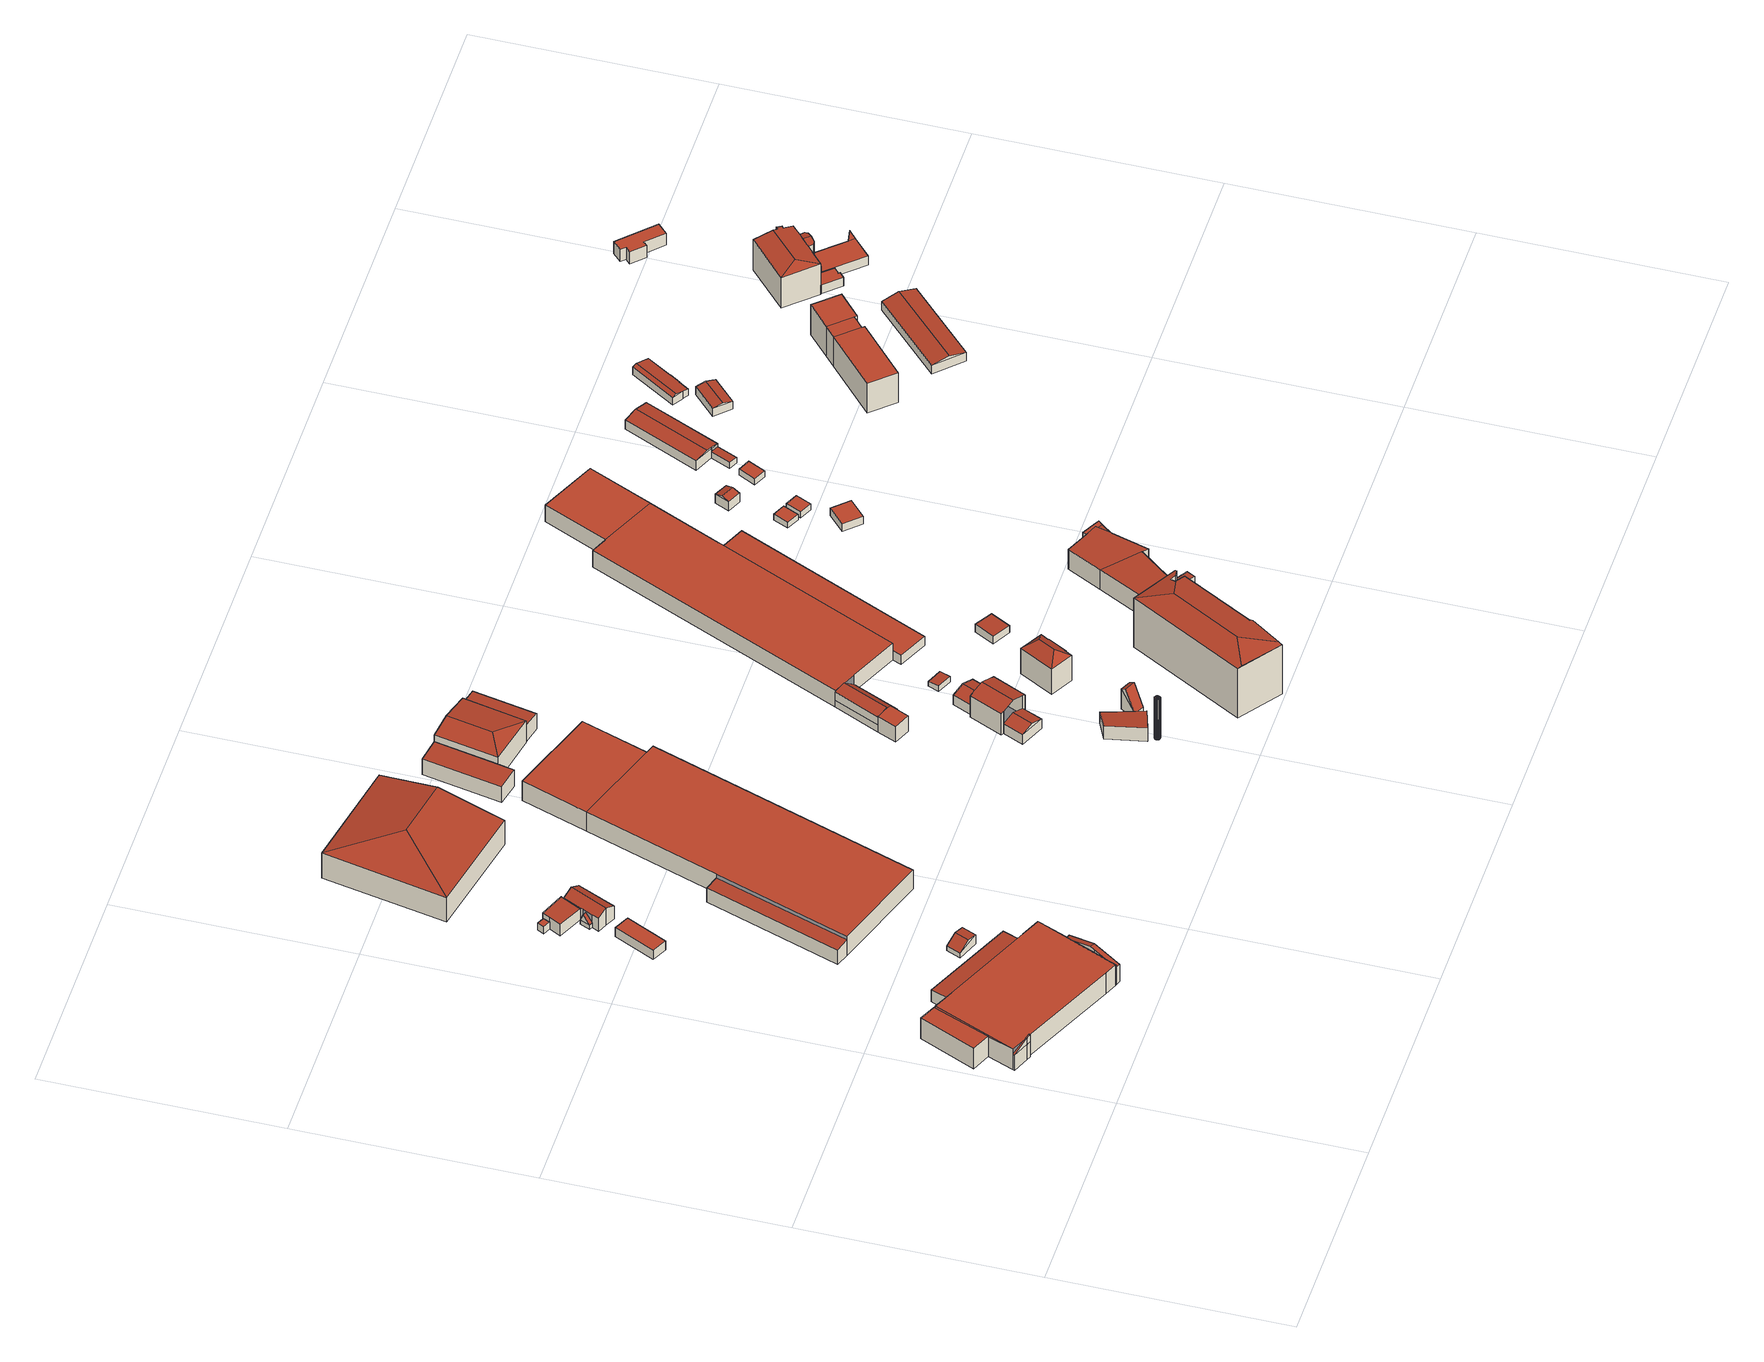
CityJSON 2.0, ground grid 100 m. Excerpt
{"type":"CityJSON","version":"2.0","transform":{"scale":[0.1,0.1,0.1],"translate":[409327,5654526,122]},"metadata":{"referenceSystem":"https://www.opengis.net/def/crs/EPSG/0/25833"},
"CityObjects":{
"building1":{"type":"Building","attributes":{"Gemeindeschluessel":14612000,"Geometrietyp2DReferenz":"3000","function":"31001_2000","roofType":"9999"},"children":["building1-1","building1-2","building1-3","building1-4","building1-5"]},
"building1-1":{"type":"BuildingPart","attributes":{"Dachtyp_tdc":"tdcCutGableRoof","Dachneigung":0.015,"QualitaetDacherkennung":12,"Geometrietyp2DReferenz":"3000","measuredHeight":10.8,"roofType":"9999"},"parents":["building1"],"geometry":[{"type":"MultiSurface","lod":"2","boundaries":[[[0,1,2,3,4]],[[1,5,6,2]],[[5,7,8,6]],[[7,9,10,11,8]],[[12,13,14,15,16]],[[13,17,18,14]],[[17,19,20,21,18]],[[22,23,24,25]],[[23,26,27,24]],[[28,29,30,31]],[[29,32,33,30]],[[32,34,33]],[[29,28,26,23,22]],[[13,12,35,36,37,9,7,5]],[[22,38,19,17,13,5,1,0,32,29]],[[3,2,6,8,11,39,15,14,18,21,24,27,31,30,33]]],"semantics":{"surfaces":[{"type":"WallSurface"},{"type":"RoofSurface"},{"type":"GroundSurface"}],"values":[0,0,0,0,0,0,0,0,0,0,0,0,1,1,1,2]}}]},
"building1-2":{"type":"BuildingPart","attributes":{"Dachtyp_tdc":"tdcPolyFlatRoof","Dachneigung":4.74,"QualitaetDacherkennung":77,"Geometrietyp2DReferenz":"3000","measuredHeight":7.02,"roofType":"2100"},"parents":["building1"],"geometry":[{"type":"MultiSurface","lod":"2","boundaries":[[[34,40,41,33]],[[40,42,43,41]],[[42,44,2,43]],[[44,4,3,2]],[[4,44,42,40,34]],[[33,41,43,2,3]]],"semantics":{"surfaces":[{"type":"WallSurface"},{"type":"RoofSurface"},{"type":"GroundSurface"}],"values":[0,0,0,0,1,2]}}]},
"building1-3":{"type":"BuildingPart","attributes":{"Dachtyp_tdc":"tdcGableRoof","Dachneigung":13.82,"QualitaetDacherkennung":74,"Geometrietyp2DReferenz":"3000","measuredHeight":12.27,"roofType":"3100"},"parents":["building1"],"geometry":[{"type":"MultiSurface","lod":"2","boundaries":[[[10,45,46,11]],[[45,47,48,46]],[[47,49,50,48]],[[49,16,15,50]],[[47,45,10,37,51]],[[51,35,16,49,47]],[[39,11,46,48,50,15]]],"semantics":{"surfaces":[{"type":"WallSurface"},{"type":"RoofSurface"},{"type":"GroundSurface"}],"values":[0,0,0,0,1,1,2]}}]},
"building1-4":{"type":"BuildingPart","attributes":{"Dachtyp_tdc":"tdcGableRoof","Dachneigung":22.9,"QualitaetDacherkennung":4,"Geometrietyp2DReferenz":"3000","measuredHeight":11.75,"roofType":"3100"},"parents":["building1"],"geometry":[{"type":"MultiSurface","lod":"2","boundaries":[[[20,52,53,21]],[[52,54,55,53]],[[54,56,57,55]],[[56,25,24,57]],[[56,58,59,60,38,25]],[[61,60,59,62]],[[52,62,59,58,54]],[[20,19,61,62,52]],[[54,58,56]],[[24,21,53,55,57]]],"semantics":{"surfaces":[{"type":"WallSurface"},{"type":"RoofSurface"},{"type":"GroundSurface"}],"values":[0,0,0,0,1,1,0,0,0,2]}}]},
"building1-5":{"type":"BuildingPart","attributes":{"Dachtyp_tdc":"tdcPolyFlatRoof","Dachneigung":0,"QualitaetDacherkennung":10,"Geometrietyp2DReferenz":"3000","measuredHeight":10.68,"roofType":"1000"},"parents":["building1"],"geometry":[{"type":"MultiSurface","lod":"2","boundaries":[[[63,64,65,66]],[[64,67,28,31,65]],[[68,63,66,27,26]],[[68,67,64,63]],[[66,65,31,27]]],"semantics":{"surfaces":[{"type":"WallSurface"},{"type":"RoofSurface"},{"type":"GroundSurface"}],"values":[0,0,0,1,2]}}]},
"building2":{"type":"Building","attributes":{"Dachtyp_tdc":"tdcGableRoof","Gemeindeschluessel":14612000,"Dachneigung":31.81,"QualitaetDacherkennung":34,"Geometrietyp2DReferenz":"3000","measuredHeight":5.72,"function":"31001_2000","roofType":"3100"},"geometry":[{"type":"Solid","lod":"2","boundaries":[[[[69,70,71,72]],[[70,73,74,71]],[[73,75,76,74]],[[75,69,72,76]],[[73,70,77]],[[69,75,78]],[[70,69,78,77]],[[75,73,77,78]],[[72,71,74,76]]]],"semantics":{"surfaces":[{"type":"WallSurface"},{"type":"RoofSurface"},{"type":"GroundSurface"}],"values":[[0,0,0,0,0,0,1,1,2]]}}]},
"building3":{"type":"Building","attributes":{"Dachtyp_tdc":"tdcPolyFlatRoof","Gemeindeschluessel":14612000,"Dachneigung":0,"QualitaetDacherkennung":80,"Geometrietyp2DReferenz":"3000","measuredHeight":4.66,"function":"31001_2000","roofType":"1000"},"geometry":[{"type":"Solid","lod":"2","boundaries":[[[[79,80,81,82]],[[80,83,84,81]],[[83,85,86,84]],[[85,79,82,86]],[[85,83,80,79]],[[82,81,84,86]]]],"semantics":{"surfaces":[{"type":"WallSurface"},{"type":"RoofSurface"},{"type":"GroundSurface"}],"values":[[0,0,0,0,1,2]]}}]},
"building4":{"type":"Building","attributes":{"Dachtyp_tdc":"tdcPolyFlatRoof","Gemeindeschluessel":14612000,"Dachneigung":0,"QualitaetDacherkennung":66,"Geometrietyp2DReferenz":"3000","measuredHeight":3.67,"function":"31001_2000","roofType":"1000"},"geometry":[{"type":"Solid","lod":"2","boundaries":[[[[87,88,89,90]],[[88,91,92,89]],[[91,93,94,92]],[[93,87,90,94]],[[93,91,88,87]],[[90,89,92,94]]]],"semantics":{"surfaces":[{"type":"WallSurface"},{"type":"RoofSurface"},{"type":"GroundSurface"}],"values":[[0,0,0,0,1,2]]}}]},
"building5":{"type":"Building","attributes":{"Dachtyp_tdc":"tdcPolyFlatRoof","Gemeindeschluessel":14612000,"Dachneigung":2.85,"QualitaetDacherkennung":78,"Geometrietyp2DReferenz":"3000","measuredHeight":6.38,"function":"31001_2000","roofType":"2100"},"geometry":[{"type":"Solid","lod":"2","boundaries":[[[[95,96,97,98]],[[96,99,90,97]],[[99,100,94,90]],[[100,101,102,94]],[[101,103,104,102]],[[103,105,106,104]],[[105,95,98,106]],[[105,103,101,100,99,96,95]],[[98,97,90,94,102,104,106]]]],"semantics":{"surfaces":[{"type":"WallSurface"},{"type":"RoofSurface"},{"type":"GroundSurface"}],"values":[[0,0,0,0,0,0,0,1,2]]}}]},
"building6":{"type":"Building","attributes":{"Gemeindeschluessel":14612000,"Geometrietyp2DReferenz":"3000","function":"31001_2000","roofType":"9999"},"children":["building6-1","building6-2"]},
"building6-1":{"type":"BuildingPart","attributes":{"Dachtyp_tdc":"tdcGableRoof","Dachneigung":49.76,"QualitaetDacherkennung":8,"Geometrietyp2DReferenz":"3000","measuredHeight":6.03,"roofType":"3100"},"parents":["building6"],"geometry":[{"type":"MultiSurface","lod":"2","boundaries":[[[107,108,109,110]],[[108,111,112,109]],[[111,113,114,112]],[[115,116,117,118]],[[119,111,118,117]],[[111,119,113]],[[107,116,115,108]],[[108,115,118,111]],[[110,109,112,114]]],"semantics":{"surfaces":[{"type":"WallSurface"},{"type":"RoofSurface"},{"type":"GroundSurface"}],"values":[0,0,0,1,1,0,0,0,2]}}]},
"building6-2":{"type":"BuildingPart","attributes":{"Dachtyp_tdc":"tdcGableRoof","Dachneigung":28.56,"QualitaetDacherkennung":50,"Geometrietyp2DReferenz":"3000","measuredHeight":9.08,"roofType":"3100"},"parents":["building6"],"geometry":[{"type":"MultiSurface","lod":"2","boundaries":[[[120,121,122,114,113,119]],[[121,123,124,122]],[[123,125,126,124]],[[125,127,128,126]],[[127,129,130,128]],[[129,131,132,130]],[[131,133,134,132]],[[133,135,136,134]],[[135,137,116,107,110,136]],[[131,129,127,125]],[[125,123,121,120,137,135,133,131]],[[110,114,122,124,126,128,130,132,134,136]]],"semantics":{"surfaces":[{"type":"WallSurface"},{"type":"RoofSurface"},{"type":"GroundSurface"}],"values":[0,0,0,0,0,0,0,0,0,1,1,2]}}]},
"building7":{"type":"Building","attributes":{"Dachtyp_tdc":"tdcHipAndGableRoof","Gemeindeschluessel":14612000,"Dachneigung":10.01,"QualitaetDacherkennung":7,"Geometrietyp2DReferenz":"3000","measuredHeight":17.78,"function":"31001_2000","roofType":"5000"},"geometry":[{"type":"Solid","lod":"2","boundaries":[[[[138,139,140,141]],[[139,142,143,140]],[[142,144,145,143]],[[144,138,141,145]],[[142,139,146]],[[138,144,147]],[[139,138,147,146]],[[144,142,146,147]],[[141,140,143,145]]]],"semantics":{"surfaces":[{"type":"WallSurface"},{"type":"RoofSurface"},{"type":"GroundSurface"}],"values":[[0,0,0,0,1,0,1,1,2]]}}]},
"building8":{"type":"Building","attributes":{"Gemeindeschluessel":14612000,"Geometrietyp2DReferenz":"3000","function":"31001_2000","roofType":"9999"},"children":["building8-1","building8-2","building8-3"]},
"building8-1":{"type":"BuildingPart","attributes":{"Dachtyp_tdc":"tdcPolyFlatRoof","Dachneigung":0,"QualitaetDacherkennung":35,"Geometrietyp2DReferenz":"3000","measuredHeight":10.21,"roofType":"1000"},"parents":["building8"],"geometry":[{"type":"MultiSurface","lod":"2","boundaries":[[[148,149,150,151,152]],[[149,153,154,150]],[[153,155,156,157,154]],[[155,153,149,148]],[[151,150,154,157]]],"semantics":{"surfaces":[{"type":"WallSurface"},{"type":"RoofSurface"},{"type":"GroundSurface"}],"values":[0,0,0,1,2]}}]},
"building8-2":{"type":"BuildingPart","attributes":{"Dachtyp_tdc":"tdcPolyFlatRoof","Dachneigung":0,"QualitaetDacherkennung":33,"Geometrietyp2DReferenz":"3000","measuredHeight":10.05,"roofType":"1000"},"parents":["building8"],"geometry":[{"type":"MultiSurface","lod":"2","boundaries":[[[158,159,160,161]],[[159,162,163,164,160]],[[165,152,151,166,167]],[[165,162,159,158,156,152]],[[151,157,161,160,164,166]],[[156,158,161,157]]],"semantics":{"surfaces":[{"type":"WallSurface"},{"type":"RoofSurface"},{"type":"GroundSurface"}],"values":[0,0,0,1,2,0]}}]},
"building8-3":{"type":"BuildingPart","attributes":{"Dachtyp_tdc":"tdcPolyFlatRoof","Dachneigung":5.62,"QualitaetDacherkennung":86,"Geometrietyp2DReferenz":"3000","measuredHeight":8.07,"roofType":"2100"},"parents":["building8"],"geometry":[{"type":"MultiSurface","lod":"2","boundaries":[[[163,168,169,164]],[[168,170,171,169]],[[170,167,166,171]],[[167,170,168,163]],[[164,169,171,166]]],"semantics":{"surfaces":[{"type":"WallSurface"},{"type":"RoofSurface"},{"type":"GroundSurface"}],"values":[0,0,0,1,2]}}]},
"building9":{"type":"Building","attributes":{"Dachtyp_tdc":"tdcPolyFlatRoof","Gemeindeschluessel":14612000,"Dachneigung":3.06,"QualitaetDacherkennung":91,"Geometrietyp2DReferenz":"3000","measuredHeight":8.74,"function":"31001_2000","roofType":"2100"},"geometry":[{"type":"Solid","lod":"2","boundaries":[[[[172,173,174,175]],[[173,176,177,174]],[[176,178,179,177]],[[178,180,181,179]],[[180,172,175,181]],[[180,178,176,173,172]],[[175,174,177,179,181]]]],"semantics":{"surfaces":[{"type":"WallSurface"},{"type":"RoofSurface"},{"type":"GroundSurface"}],"values":[[0,0,0,0,0,1,2]]}}]},
"building10":{"type":"Building","attributes":{"Dachtyp_tdc":"tdcHipAndGableRoof","Gemeindeschluessel":14612000,"Dachneigung":10.21,"QualitaetDacherkennung":9,"Geometrietyp2DReferenz":"3000","measuredHeight":13.95,"function":"31001_2000","roofType":"5000"},"geometry":[{"type":"Solid","lod":"2","boundaries":[[[[182,183,184,185]],[[183,186,187,184]],[[186,188,189,187]],[[188,182,185,189]],[[186,183,190]],[[182,188,191]],[[183,182,191,190]],[[188,186,190,191]],[[185,184,187,189]]]],"semantics":{"surfaces":[{"type":"WallSurface"},{"type":"RoofSurface"},{"type":"GroundSurface"}],"values":[[0,0,0,0,1,0,1,1,2]]}}]},
"building11":{"type":"Building","attributes":{"Stand_DGM":"2016","Stand_Basis-DLM":"2021","Gemeindeschluessel":"14612000","ObjektHoehe":21,"Stand_Laserscan":"2016","BodenHoehe":124.99,"Stand_3D-Stadtmodell":"2023","Geometrietyp2DReferenz":1000,"AbsoluteHoehe":145.99,"measuredHeight":21,"function":"51002_1290","roofType":"9999"},"geometry":[{"type":"MultiSurface","lod":"2","boundaries":[[[192,193,194]],[[192,194,195]],[[192,195,196]],[[192,196,197]],[[192,197,198]],[[192,198,199]],[[192,199,200]],[[192,200,201]],[[192,201,202]],[[192,202,203]],[[192,203,204]],[[192,204,205]],[[192,205,206]],[[192,206,207]],[[192,207,208]],[[192,208,209]],[[192,209,210]],[[192,210,211]],[[194,193,212]],[[194,212,213]],[[193,192,214]],[[193,214,212]],[[192,211,215]],[[192,215,214]],[[211,210,216]],[[211,216,215]],[[210,209,217]],[[210,217,216]],[[209,208,218]],[[209,218,217]],[[208,207,219]],[[208,219,218]],[[207,206,220]],[[207,220,219]],[[206,205,221]],[[206,221,220]],[[205,204,222]],[[205,222,221]],[[204,203,223]],[[204,223,222]],[[203,202,224]],[[203,224,223]],[[202,201,225]],[[202,225,224]],[[201,200,226]],[[201,226,225]],[[200,199,227]],[[200,227,226]],[[199,198,228]],[[199,228,227]],[[198,197,229]],[[198,229,228]],[[197,196,230]],[[197,230,229]],[[196,195,231]],[[196,231,230]],[[195,194,213]],[[195,213,231]],[[231,213,212]],[[231,212,214]],[[231,214,215]],[[231,215,216]],[[231,216,217]],[[231,217,218]],[[231,221,222]],[[231,219,220]],[[231,220,221]],[[231,222,223]],[[231,223,224]],[[231,224,225]],[[231,225,226]],[[231,226,227]],[[231,227,228]],[[231,228,229]],[[231,229,230]],[[231,218,219]]],"semantics":{"surfaces":[{"type":"RoofSurface"},{"type":"WallSurface"},{"type":"GroundSurface"}],"values":[0,0,0,0,0,0,0,0,0,0,0,0,0,0,0,0,0,0,1,1,1,1,1,1,1,1,1,1,1,1,1,1,1,1,1,1,1,1,1,1,1,1,1,1,1,1,1,1,1,1,1,1,1,1,1,1,1,1,2,2,2,2,2,2,2,2,2,2,2,2,2,2,2,2,2,2]}}]},
"building12":{"type":"Building","attributes":{"Dachtyp_tdc":"tdcPolyFlatRoof","Gemeindeschluessel":14612000,"Dachneigung":8.57,"QualitaetDacherkennung":100,"Geometrietyp2DReferenz":"3000","measuredHeight":7.22,"function":"31001_9998","roofType":"2100"},"geometry":[{"type":"Solid","lod":"2","boundaries":[[[[232,233,234,235]],[[233,236,237,234]],[[236,238,239,237]],[[238,232,235,239]],[[238,236,233,232]],[[235,234,237,239]]]],"semantics":{"surfaces":[{"type":"WallSurface"},{"type":"RoofSurface"},{"type":"GroundSurface"}],"values":[[0,0,0,0,1,2]]}}]},
"building13":{"type":"Building","attributes":{"Dachtyp_tdc":"tdcPolyFlatRoof","Gemeindeschluessel":14612000,"Dachneigung":4.55,"QualitaetDacherkennung":67,"Geometrietyp2DReferenz":"3000","measuredHeight":8.64,"function":"31001_2000","roofType":"2100"},"geometry":[{"type":"Solid","lod":"2","boundaries":[[[[240,241,242,243]],[[241,244,245,242]],[[244,246,247,245]],[[246,240,243,247]],[[246,244,241,240]],[[243,242,245,247]]]],"semantics":{"surfaces":[{"type":"WallSurface"},{"type":"RoofSurface"},{"type":"GroundSurface"}],"values":[[0,0,0,0,1,2]]}}]},
"building14":{"type":"Building","attributes":{"Gemeindeschluessel":14612000,"Geometrietyp2DReferenz":"3000","function":"31001_9998","roofType":"9999"},"children":["building14-1","building14-2","building14-3"]},
"building14-1":{"type":"BuildingPart","attributes":{"Dachtyp_tdc":"tdcGableRoof","Dachneigung":19.02,"QualitaetDacherkennung":82,"Geometrietyp2DReferenz":"3000","measuredHeight":13.56,"roofType":"3100"},"parents":["building14"],"geometry":[{"type":"MultiSurface","lod":"2","boundaries":[[[248,249,250,251]],[[249,252,253,250]],[[252,254,253]],[[255,256,257,258,259]],[[256,260,261,257]],[[260,262,263,264,261]],[[265,266,267,268,269]],[[266,248,251,267]],[[270,262,260,256,255,271]],[[271,252,249,248,266,265,270]],[[251,250,253,272,258,257,261,264,273,268,267]]],"semantics":{"surfaces":[{"type":"WallSurface"},{"type":"RoofSurface"},{"type":"GroundSurface"}],"values":[0,0,0,0,0,0,0,0,1,1,2]}}]},
"building14-2":{"type":"BuildingPart","attributes":{"Dachtyp_tdc":"tdcGableRoof","Dachneigung":19.14,"QualitaetDacherkennung":77,"Geometrietyp2DReferenz":"3000","measuredHeight":6.94,"roofType":"3100"},"parents":["building14"],"geometry":[{"type":"MultiSurface","lod":"2","boundaries":[[[263,274,275,264]],[[274,276,277,275]],[[276,269,268,277]],[[276,274,278]],[[274,263,279,278]],[[269,276,278,279]],[[264,275,277,268,273]]],"semantics":{"surfaces":[{"type":"WallSurface"},{"type":"RoofSurface"},{"type":"GroundSurface"}],"values":[0,0,0,0,1,1,2]}}]},
"building14-3":{"type":"BuildingPart","attributes":{"Dachtyp_tdc":"tdcGableRoof","Dachneigung":18.26,"QualitaetDacherkennung":76,"Geometrietyp2DReferenz":"3000","measuredHeight":6.82,"roofType":"3100"},"parents":["building14"],"geometry":[{"type":"MultiSurface","lod":"2","boundaries":[[[280,259,258,281]],[[254,282,283,253]],[[282,280,281,283]],[[280,282,284]],[[259,280,284,285,286]],[[282,254,285,284]],[[281,258,272,253,283]]],"semantics":{"surfaces":[{"type":"WallSurface"},{"type":"RoofSurface"},{"type":"GroundSurface"}],"values":[0,0,0,0,1,1,2]}}]},
"building15":{"type":"Building","attributes":{"Dachtyp_tdc":"tdcGableRoof","Gemeindeschluessel":14612000,"Dachneigung":65.79,"QualitaetDacherkennung":8,"Geometrietyp2DReferenz":"3000","measuredHeight":11.93,"function":"31001_9998","roofType":"3100"},"geometry":[{"type":"Solid","lod":"2","boundaries":[[[[287,288,289,290]],[[288,291,292,289]],[[291,293,294,292]],[[293,287,290,294]],[[291,288,295]],[[287,293,296]],[[288,287,296,295]],[[293,291,295,296]],[[290,289,292,294]]]],"semantics":{"surfaces":[{"type":"WallSurface"},{"type":"RoofSurface"},{"type":"GroundSurface"}],"values":[[0,0,0,0,0,0,1,1,2]]}}]},
"building16":{"type":"Building","attributes":{"Dachtyp_tdc":"tdcPolyFlatRoof","Gemeindeschluessel":14612000,"Dachneigung":5.23,"QualitaetDacherkennung":78,"Geometrietyp2DReferenz":"3000","measuredHeight":2.86,"function":"31001_9998","roofType":"2100"},"geometry":[{"type":"Solid","lod":"2","boundaries":[[[[297,298,299,300]],[[298,301,302,299]],[[301,303,304,302]],[[303,297,300,304]],[[303,301,298,297]],[[300,299,302,304]]]],"semantics":{"surfaces":[{"type":"WallSurface"},{"type":"RoofSurface"},{"type":"GroundSurface"}],"values":[[0,0,0,0,1,2]]}}]},
"building17":{"type":"Building","attributes":{"Dachtyp_tdc":"tdcHipRoof","Gemeindeschluessel":14612000,"Dachneigung":36.58,"QualitaetDacherkennung":73,"Geometrietyp2DReferenz":"3000","measuredHeight":17.26,"function":"31001_9998","roofType":"3200"},"geometry":[{"type":"Solid","lod":"2","boundaries":[[[[305,306,307,308]],[[306,309,310,307]],[[309,311,312,310]],[[311,313,314,312]],[[313,315,316,314]],[[315,317,318,316]],[[317,319,320,318]],[[319,305,308,320]],[[315,313,321]],[[311,309,322]],[[313,311,322,321]],[[309,306,305,319,317,315,321,322]],[[308,307,310,312,314,316,318,320]]]],"semantics":{"surfaces":[{"type":"WallSurface"},{"type":"RoofSurface"},{"type":"GroundSurface"}],"values":[[0,0,0,0,0,0,0,0,1,1,1,1,2]]}}]},
"building18":{"type":"Building","attributes":{"Dachtyp_tdc":"tdcFreeFormRoof","Gemeindeschluessel":14612000,"Dachneigung":10.8,"QualitaetDacherkennung":55,"Geometrietyp2DReferenz":"3000","measuredHeight":28.27,"function":"31001_2000","roofType":"5000"},"geometry":[{"type":"Solid","lod":"2","boundaries":[[[[323,324,325,326]],[[324,327,328,325]],[[327,329,330,328]],[[329,331,332,330]],[[331,333,334,332]],[[333,335,336,334]],[[335,337,338,336]],[[337,339,340,338]],[[339,341,342,340]],[[341,343,344,342]],[[343,345,346,344]],[[345,323,326,346]],[[347,348,337,335,349,350,345,343,341]],[[331,351,352,353]],[[352,349,335,333,353]],[[348,347,339]],[[329,327,324,323,350,349,352,351]],[[341,339,347]],[[323,345,350]],[[331,329,351]],[[333,331,353]],[[339,337,348]],[[326,325,328,330,332,334,336,338,340,342,344,346]]]],"semantics":{"surfaces":[{"type":"WallSurface"},{"type":"RoofSurface"},{"type":"GroundSurface"}],"values":[[0,0,0,0,0,0,0,0,0,0,0,0,1,1,1,1,1,0,0,0,0,0,2]]}}]},
"building19":{"type":"Building","attributes":{"Dachtyp_tdc":"tdcPolyFlatRoof","Gemeindeschluessel":14612000,"Dachneigung":3.2,"QualitaetDacherkennung":73,"Geometrietyp2DReferenz":"3000","measuredHeight":3.97,"function":"31001_9998","roofType":"2100"},"geometry":[{"type":"Solid","lod":"2","boundaries":[[[[354,355,356,357]],[[355,358,359,356]],[[358,360,361,359]],[[360,354,357,361]],[[360,358,355,354]],[[357,356,359,361]]]],"semantics":{"surfaces":[{"type":"WallSurface"},{"type":"RoofSurface"},{"type":"GroundSurface"}],"values":[[0,0,0,0,1,2]]}}]},
"building20":{"type":"Building","attributes":{"Dachtyp_tdc":"tdcPolyFlatRoof","Gemeindeschluessel":14612000,"Dachneigung":4.3,"QualitaetDacherkennung":37,"Geometrietyp2DReferenz":"3000","measuredHeight":22.68,"function":"31001_2000","roofType":"2100"},"geometry":[{"type":"Solid","lod":"2","boundaries":[[[[362,363,364,365]],[[363,366,367,364]],[[366,368,369,367]],[[368,370,371,369]],[[370,372,373,371]],[[372,374,375,373]],[[374,362,365,375]],[[374,372,370,368,366,363,362]],[[365,364,367,369,371,373,375]]]],"semantics":{"surfaces":[{"type":"WallSurface"},{"type":"RoofSurface"},{"type":"GroundSurface"}],"values":[[0,0,0,0,0,0,0,1,2]]}}]},
"building21":{"type":"Building","attributes":{"Gemeindeschluessel":14612000,"Geometrietyp2DReferenz":"3000","function":"31001_9998","roofType":"9999"},"children":["building21-1","building21-2","building21-3","building21-4","building21-5"]},
"building21-1":{"type":"BuildingPart","attributes":{"Dachtyp_tdc":"tdcGableRoof","Dachneigung":41.4,"QualitaetDacherkennung":37,"Geometrietyp2DReferenz":"3000","measuredHeight":8.94,"roofType":"3100"},"parents":["building21"],"geometry":[{"type":"MultiSurface","lod":"2","boundaries":[[[376,377,378,379]],[[377,380,381,378]],[[382,383,384,385]],[[386,387,388,389,390,391]],[[376,392,389,388,393,394,377]],[[377,394,380]],[[382,386,391,383]],[[384,379,378,381,385]]],"semantics":{"surfaces":[{"type":"WallSurface"},{"type":"RoofSurface"},{"type":"GroundSurface"}],"values":[0,0,0,1,1,0,0,2]}}]},
"building21-2":{"type":"BuildingPart","attributes":{"Dachtyp_tdc":"tdcPolyFlatRoof","Dachneigung":0,"QualitaetDacherkennung":63,"Geometrietyp2DReferenz":"3000","measuredHeight":8.14,"roofType":"1000"},"parents":["building21"],"geometry":[{"type":"MultiSurface","lod":"2","boundaries":[[[395,396,397,398]],[[396,399,386,382,385,397]],[[399,396,395,400,393,387]],[[381,398,397,385]],[[400,395,398,381,380,394]]],"semantics":{"surfaces":[{"type":"WallSurface"},{"type":"RoofSurface"},{"type":"GroundSurface"}],"values":[0,0,1,2,0]}}]},
"building21-3":{"type":"BuildingPart","attributes":{"Dachtyp_tdc":"tdcPolyFlatRoof","Dachneigung":0,"QualitaetDacherkennung":88,"Geometrietyp2DReferenz":"3000","measuredHeight":4.81,"roofType":"1000"},"parents":["building21"],"geometry":[{"type":"MultiSurface","lod":"2","boundaries":[[[401,402,403,404]],[[402,405,406,403]],[[407,408,409,410]],[[408,401,404,409]],[[408,407,405,402,401]],[[404,403,406,410,409]]],"semantics":{"surfaces":[{"type":"WallSurface"},{"type":"RoofSurface"},{"type":"GroundSurface"}],"values":[0,0,0,0,1,2]}}]},
"building21-4":{"type":"BuildingPart","attributes":{"Dachtyp_tdc":"tdcPolyFlatRoof","Dachneigung":0,"QualitaetDacherkennung":62,"Geometrietyp2DReferenz":"3000","measuredHeight":8.72,"roofType":"1000"},"parents":["building21"],"geometry":[{"type":"MultiSurface","lod":"2","boundaries":[[[411,412,413,414]],[[415,416,417,418]],[[416,419,407,410,417]],[[420,406,405]],[[420,421,376,379,406]],[[422,411,414,384,383,391]],[[422,390,392,421,420,419,416,415,412,411]],[[414,413,418,417,410,406,379,384]]],"semantics":{"surfaces":[{"type":"WallSurface"},{"type":"RoofSurface"},{"type":"GroundSurface"}],"values":[0,0,0,0,0,0,1,2]}}]},
"building21-5":{"type":"BuildingPart","attributes":{"Dachtyp_tdc":"tdcPolyFlatRoof","Dachneigung":0,"QualitaetDacherkennung":72,"Geometrietyp2DReferenz":"3000","measuredHeight":8.84,"roofType":"1000"},"parents":["building21"],"geometry":[{"type":"MultiSurface","lod":"2","boundaries":[[[423,424,425,426]],[[424,427,415,418,425]],[[428,423,426,413,412]],[[428,427,424,423]],[[426,425,418,413]]],"semantics":{"surfaces":[{"type":"WallSurface"},{"type":"RoofSurface"},{"type":"GroundSurface"}],"values":[0,0,0,1,2]}}]},
"building22":{"type":"Building","attributes":{"Gemeindeschluessel":14612000,"Geometrietyp2DReferenz":"3000","function":"31001_2000","roofType":"9999"},"children":["building22-1","building22-2","building22-3","building22-4","building22-5"]},
"building22-1":{"type":"BuildingPart","attributes":{"Dachtyp_tdc":"tdcPolyFlatRoof","Dachneigung":5.57,"QualitaetDacherkennung":60,"Geometrietyp2DReferenz":"3000","measuredHeight":11.87,"roofType":"2100"},"parents":["building22"],"geometry":[{"type":"MultiSurface","lod":"2","boundaries":[[[429,430,431,432,433]],[[430,434,435,431]],[[436,437,438,439]],[[437,440,441,438]],[[440,437,436,434,430,429,442]],[[432,431,435,439,438,441]]],"semantics":{"surfaces":[{"type":"WallSurface"},{"type":"RoofSurface"},{"type":"GroundSurface"}],"values":[0,0,0,0,1,2]}}]},
"building22-2":{"type":"BuildingPart","attributes":{"Dachtyp_tdc":"tdcPolyFlatRoof","Dachneigung":5.17,"QualitaetDacherkennung":72,"Geometrietyp2DReferenz":"3000","measuredHeight":12.04,"roofType":"2100"},"parents":["building22"],"geometry":[{"type":"MultiSurface","lod":"2","boundaries":[[[443,444,445,446,447]],[[448,449,450,451,452]],[[449,433,432,450]],[[443,447,441,440]],[[440,442,433,449,448,453,444,443]],[[447,446,454,451,450,432,441]]],"semantics":{"surfaces":[{"type":"WallSurface"},{"type":"RoofSurface"},{"type":"GroundSurface"}],"values":[0,0,0,0,1,2]}}]},
"building22-3":{"type":"BuildingPart","attributes":{"Dachtyp_tdc":"tdcPolyFlatRoof","Dachneigung":10.88,"QualitaetDacherkennung":56,"Geometrietyp2DReferenz":"3000","measuredHeight":11.46,"roofType":"2100"},"parents":["building22"],"geometry":[{"type":"MultiSurface","lod":"2","boundaries":[[[455,452,451,456]],[[455,457,452]],[[451,454,456]]],"semantics":{"surfaces":[{"type":"WallSurface"},{"type":"RoofSurface"},{"type":"GroundSurface"}],"values":[0,1,2]}}]},
"building22-4":{"type":"BuildingPart","attributes":{"Dachtyp_tdc":"tdcGableRoof","Dachneigung":56.74,"QualitaetDacherkennung":3,"Geometrietyp2DReferenz":"3000","measuredHeight":21.7,"roofType":"3100"},"parents":["building22"],"geometry":[{"type":"MultiSurface","lod":"2","boundaries":[[[458,459,460,435,434]],[[459,461,462,460]],[[461,463,436,439,462]],[[461,459,464]],[[458,463,465]],[[459,458,465,464]],[[463,461,464,465]],[[435,460,462,439]]],"semantics":{"surfaces":[{"type":"WallSurface"},{"type":"RoofSurface"},{"type":"GroundSurface"}],"values":[0,0,0,0,0,1,1,2]}}]},
"building22-5":{"type":"BuildingPart","attributes":{"Dachtyp_tdc":"tdcPolyFlatRoof","Dachneigung":2.8,"QualitaetDacherkennung":47,"Geometrietyp2DReferenz":"3000","measuredHeight":10.25,"roofType":"2100"},"parents":["building22"],"geometry":[{"type":"MultiSurface","lod":"2","boundaries":[[[445,466,467,446]],[[466,468,469,467]],[[468,470,471,469]],[[470,472,455,456,471]],[[470,468,466,445,473,472]],[[456,454,446,467,469,471]]],"semantics":{"surfaces":[{"type":"WallSurface"},{"type":"RoofSurface"},{"type":"GroundSurface"}],"values":[0,0,0,0,1,2]}}]},
"building23":{"type":"Building","attributes":{"Dachtyp_tdc":"tdcPolyFlatRoof","Gemeindeschluessel":14612000,"Dachneigung":0,"QualitaetDacherkennung":83,"Geometrietyp2DReferenz":"3000","measuredHeight":2.96,"function":"31001_9998","roofType":"1000"},"geometry":[{"type":"Solid","lod":"2","boundaries":[[[[474,475,476,477]],[[475,478,479,476]],[[478,480,481,479]],[[480,474,477,481]],[[480,478,475,474]],[[477,476,479,481]]]],"semantics":{"surfaces":[{"type":"WallSurface"},{"type":"RoofSurface"},{"type":"GroundSurface"}],"values":[[0,0,0,0,1,2]]}}]},
"building24":{"type":"Building","attributes":{"Dachtyp_tdc":"tdcPolyFlatRoof","Gemeindeschluessel":14612000,"Dachneigung":0,"QualitaetDacherkennung":83,"Geometrietyp2DReferenz":"3000","measuredHeight":3.91,"function":"31001_9998","roofType":"1000"},"geometry":[{"type":"Solid","lod":"2","boundaries":[[[[482,483,484,485]],[[483,486,487,484]],[[486,488,489,487]],[[488,482,485,489]],[[488,486,483,482]],[[485,484,487,489]]]],"semantics":{"surfaces":[{"type":"WallSurface"},{"type":"RoofSurface"},{"type":"GroundSurface"}],"values":[[0,0,0,0,1,2]]}}]},
"building25":{"type":"Building","attributes":{"Dachtyp_tdc":"tdcPolyFlatRoof","Gemeindeschluessel":14612000,"Dachneigung":0,"QualitaetDacherkennung":83,"Geometrietyp2DReferenz":"3000","measuredHeight":3.08,"function":"31001_9998","roofType":"1000"},"geometry":[{"type":"Solid","lod":"2","boundaries":[[[[490,491,492,493]],[[491,494,495,492]],[[494,496,497,495]],[[496,490,493,497]],[[496,494,491,490]],[[493,492,495,497]]]],"semantics":{"surfaces":[{"type":"WallSurface"},{"type":"RoofSurface"},{"type":"GroundSurface"}],"values":[[0,0,0,0,1,2]]}}]},
"building26":{"type":"Building","attributes":{"Dachtyp_tdc":"tdcGableRoof","Gemeindeschluessel":14612000,"Dachneigung":15.82,"QualitaetDacherkennung":75,"Geometrietyp2DReferenz":"3000","measuredHeight":5.54,"function":"31001_9998","roofType":"3100"},"geometry":[{"type":"Solid","lod":"2","boundaries":[[[[498,499,500,501]],[[499,502,503,500]],[[502,504,505,503]],[[504,498,501,505]],[[502,499,506]],[[498,504,507]],[[499,498,507,506]],[[504,502,506,507]],[[501,500,503,505]]]],"semantics":{"surfaces":[{"type":"WallSurface"},{"type":"RoofSurface"},{"type":"GroundSurface"}],"values":[[0,0,0,0,0,0,1,1,2]]}}]},
"building27":{"type":"Building","attributes":{"Dachtyp_tdc":"tdcPolyFlatRoof","Gemeindeschluessel":14612000,"Dachneigung":0,"QualitaetDacherkennung":75,"Geometrietyp2DReferenz":"3000","measuredHeight":3.01,"function":"31001_9998","roofType":"1000"},"geometry":[{"type":"Solid","lod":"2","boundaries":[[[[508,509,510,511]],[[509,512,513,510]],[[512,514,515,513]],[[514,508,511,515]],[[514,512,509,508]],[[511,510,513,515]]]],"semantics":{"surfaces":[{"type":"WallSurface"},{"type":"RoofSurface"},{"type":"GroundSurface"}],"values":[[0,0,0,0,1,2]]}}]},
"building28":{"type":"Building","attributes":{"Gemeindeschluessel":14612000,"Geometrietyp2DReferenz":"3000","function":"31001_9998","roofType":"9999"},"children":["building28-1","building28-2"]},
"building28-1":{"type":"BuildingPart","attributes":{"Dachtyp_tdc":"tdcPolyFlatRoof","Dachneigung":3.89,"QualitaetDacherkennung":79,"Geometrietyp2DReferenz":"3000","measuredHeight":3.26,"roofType":"2100"},"parents":["building28"],"geometry":[{"type":"MultiSurface","lod":"2","boundaries":[[[516,517,518,519]],[[517,520,521,518]],[[522,523,524,525]],[[523,516,519,524]],[[523,522,520,517,516]],[[519,518,521,525,524]]],"semantics":{"surfaces":[{"type":"WallSurface"},{"type":"RoofSurface"},{"type":"GroundSurface"}],"values":[0,0,0,0,1,2]}}]},
"building28-2":{"type":"BuildingPart","attributes":{"Dachtyp_tdc":"tdcGableRoof","Dachneigung":9.99,"QualitaetDacherkennung":91,"Geometrietyp2DReferenz":"3000","measuredHeight":5.86,"roofType":"3100"},"parents":["building28"],"geometry":[{"type":"MultiSurface","lod":"2","boundaries":[[[526,527,528,529]],[[527,530,522,525,528]],[[531,532,533,521,520]],[[532,526,529,533]],[[526,532,534,535]],[[526,535,527]],[[530,527,535,534,536]],[[531,536,534,532]],[[530,536,531]],[[529,528,525,521,533]]],"semantics":{"surfaces":[{"type":"WallSurface"},{"type":"RoofSurface"},{"type":"GroundSurface"}],"values":[0,0,0,0,1,0,1,0,0,2]}}]},
"building29":{"type":"Building","attributes":{"Dachtyp_tdc":"tdcGableRoof","Gemeindeschluessel":14612000,"Dachneigung":14.02,"QualitaetDacherkennung":80,"Geometrietyp2DReferenz":"3000","measuredHeight":5.05,"function":"31001_2000","roofType":"3100"},"geometry":[{"type":"Solid","lod":"2","boundaries":[[[[537,538,539,540]],[[538,541,542,539]],[[541,543,544,542]],[[543,537,540,544]],[[541,538,545]],[[537,543,546]],[[538,537,546,545]],[[543,541,545,546]],[[540,539,542,544]]]],"semantics":{"surfaces":[{"type":"WallSurface"},{"type":"RoofSurface"},{"type":"GroundSurface"}],"values":[[0,0,0,0,0,0,1,1,2]]}}]},
"building30":{"type":"Building","attributes":{"Dachtyp_tdc":"tdcFreeFormRoof","Gemeindeschluessel":14612000,"Dachneigung":11.23,"QualitaetDacherkennung":60,"Geometrietyp2DReferenz":"3000","measuredHeight":4.45,"function":"31001_2000","roofType":"5000"},"geometry":[{"type":"Solid","lod":"2","boundaries":[[[[547,548,549,550]],[[548,551,552,549]],[[551,553,554,552]],[[553,555,556,554]],[[555,557,558,556]],[[557,559,560,558]],[[559,561,562,560]],[[561,563,564,562]],[[563,565,566,564]],[[565,547,550,566]],[[567,568,561,559]],[[565,563,568,567,557,555,553,551,548,547]],[[559,557,567]],[[563,561,568]],[[550,549,552,554,556,558,560,562,564,566]]]],"semantics":{"surfaces":[{"type":"WallSurface"},{"type":"RoofSurface"},{"type":"GroundSurface"}],"values":[[0,0,0,0,0,0,0,0,0,0,1,1,0,0,2]]}}]},
"building31":{"type":"Building","attributes":{"Gemeindeschluessel":14612000,"Geometrietyp2DReferenz":"3000","function":"31001_2000","roofType":"9999"},"children":["building31-1","building31-2","building31-3"]},
"building31-1":{"type":"BuildingPart","attributes":{"Dachtyp_tdc":"tdcPolyFlatRoof","Dachneigung":0,"QualitaetDacherkennung":66,"Geometrietyp2DReferenz":"3000","measuredHeight":15.74,"roofType":"1000"},"parents":["building31"],"geometry":[{"type":"MultiSurface","lod":"2","boundaries":[[[569,570,571,572]],[[570,573,574,571]],[[573,575,576,574]],[[569,572,577,578]],[[578,575,573,570,569]],[[572,571,574,576,577]]],"semantics":{"surfaces":[{"type":"WallSurface"},{"type":"RoofSurface"},{"type":"GroundSurface"}],"values":[0,0,0,0,1,2]}}]},
"building31-2":{"type":"BuildingPart","attributes":{"Dachtyp_tdc":"tdcPolyFlatRoof","Dachneigung":0,"QualitaetDacherkennung":57,"Geometrietyp2DReferenz":"3000","measuredHeight":15.76,"roofType":"1000"},"parents":["building31"],"geometry":[{"type":"MultiSurface","lod":"2","boundaries":[[[579,580,581,582]],[[580,583,584,581]],[[585,586,587,588]],[[585,579,582,586]],[[585,588,583,580,579]],[[582,581,584,587,586]]],"semantics":{"surfaces":[{"type":"WallSurface"},{"type":"RoofSurface"},{"type":"GroundSurface"}],"values":[0,0,0,0,1,2]}}]},
"building31-3":{"type":"BuildingPart","attributes":{"Dachtyp_tdc":"tdcPolyFlatRoof","Dachneigung":0,"QualitaetDacherkennung":72,"Geometrietyp2DReferenz":"3000","measuredHeight":15.72,"roofType":"1000"},"parents":["building31"],"geometry":[{"type":"MultiSurface","lod":"2","boundaries":[[[583,589,590,584]],[[589,578,577,590]],[[575,588,587,576]],[[588,575,578,589,583]],[[584,590,577,576,587]]],"semantics":{"surfaces":[{"type":"WallSurface"},{"type":"RoofSurface"},{"type":"GroundSurface"}],"values":[0,0,0,1,2]}}]},
"building32":{"type":"Building","attributes":{"Dachtyp_tdc":"tdcGableRoof","Gemeindeschluessel":14612000,"Dachneigung":14.02,"QualitaetDacherkennung":90,"Geometrietyp2DReferenz":"3000","measuredHeight":6.3,"function":"31001_2000","roofType":"3100"},"geometry":[{"type":"Solid","lod":"2","boundaries":[[[[591,592,593,594]],[[592,595,596,593]],[[595,597,598,596]],[[597,591,594,598]],[[595,592,599]],[[591,597,600]],[[592,591,600,599]],[[597,595,599,600]],[[594,593,596,598]]]],"semantics":{"surfaces":[{"type":"WallSurface"},{"type":"RoofSurface"},{"type":"GroundSurface"}],"values":[[0,0,0,0,0,0,1,1,2]]}}]},
"building33":{"type":"Building","attributes":{"Dachtyp_tdc":"tdcPolyFlatRoof","Gemeindeschluessel":14612000,"Dachneigung":0,"QualitaetDacherkennung":62,"Geometrietyp2DReferenz":"3000","measuredHeight":4.34,"function":"31001_2000","roofType":"1000"},"geometry":[{"type":"Solid","lod":"2","boundaries":[[[[601,602,603,604]],[[602,605,606,603]],[[605,607,608,606]],[[607,609,610,608]],[[609,611,612,610]],[[611,613,614,612]],[[613,615,616,614]],[[615,601,604,616]],[[615,613,611,609,607,605,602,601]],[[604,603,606,608,610,612,614,616]]]],"semantics":{"surfaces":[{"type":"WallSurface"},{"type":"RoofSurface"},{"type":"GroundSurface"}],"values":[[0,0,0,0,0,0,0,0,1,2]]}}]},
"building34":{"type":"Building","attributes":{"Gemeindeschluessel":14612000,"Geometrietyp2DReferenz":"3000","function":"31001_9998","roofType":"9999"},"children":["building34-1","building34-2"]},
"building34-1":{"type":"BuildingPart","attributes":{"Dachtyp_tdc":"tdcHipAndGableRoof","Dachneigung":10.06,"QualitaetDacherkennung":78,"Geometrietyp2DReferenz":"3000","measuredHeight":17.52,"roofType":"5000"},"parents":["building34"],"geometry":[{"type":"MultiSurface","lod":"2","boundaries":[[[617,618,619,620]],[[618,621,622,619]],[[621,623,624,622]],[[623,625,626,624]],[[625,627,628,626]],[[627,629,628]],[[630,631,632,633,634]],[[631,635,636,632]],[[635,637,638,636]],[[637,639,640,638]],[[639,641,642,640]],[[641,617,620,642]],[[637,635,643]],[[635,631,630,644,645,646,627,625,623,621,618,617,641,643]],[[641,639,637,643]],[[620,619,622,624,626,628,647,633,632,636,638,640,642]]],"semantics":{"surfaces":[{"type":"WallSurface"},{"type":"RoofSurface"},{"type":"GroundSurface"}],"values":[0,0,0,0,0,0,0,0,0,0,0,0,1,1,1,2]}}]},
"building34-2":{"type":"BuildingPart","attributes":{"Dachtyp_tdc":"tdcFreeFormRoof","Dachneigung":10.03,"QualitaetDacherkennung":53,"Geometrietyp2DReferenz":"3000","measuredHeight":16.6,"roofType":"5000"},"parents":["building34"],"geometry":[{"type":"MultiSurface","lod":"2","boundaries":[[[648,633,647,649,628,649,650,651,652,653,654,655]],[[656,634,633,648]],[[629,657,649,628]],[[657,658,650,649]],[[658,659,651,650]],[[659,660,652,651]],[[660,661,653,652]],[[661,662,654,653]],[[662,663,655,654]],[[663,656,648,655]],[[661,660,659,658,657,629,657,646,664]],[[664,644,634,656,663,662,661]]],"semantics":{"surfaces":[{"type":"GroundSurface"},{"type":"WallSurface"},{"type":"RoofSurface"}],"values":[0,1,1,1,1,1,1,1,1,1,2,2]}}]},
"building35":{"type":"Building","attributes":{"Dachtyp_tdc":"tdcPolyFlatRoof","Gemeindeschluessel":14612000,"Dachneigung":5.99,"QualitaetDacherkennung":46,"Geometrietyp2DReferenz":"3000","measuredHeight":7.97,"function":"31001_2000","roofType":"2100"},"geometry":[{"type":"Solid","lod":"2","boundaries":[[[[665,666,610,612]],[[665,667,668,669,666]],[[610,670,671,672,612]],[[666,669,670,610]],[[669,668,671,670]],[[668,667,672,671]],[[667,665,612,672]]]],"semantics":{"surfaces":[{"type":"WallSurface"},{"type":"RoofSurface"},{"type":"GroundSurface"}],"values":[[0,1,2,0,0,0,0]]}}]},
"building36":{"type":"Building","attributes":{"Gemeindeschluessel":14612000,"Geometrietyp2DReferenz":"3000","function":"31001_2000","roofType":"9999"},"children":["building36-1","building36-2"]},
"building36-1":{"type":"BuildingPart","attributes":{"Dachtyp_tdc":"tdcPolyFlatRoof","Dachneigung":0,"QualitaetDacherkennung":51,"Geometrietyp2DReferenz":"3000","measuredHeight":4.68,"roofType":"1000"},"parents":["building36"],"geometry":[{"type":"MultiSurface","lod":"2","boundaries":[[[673,674,675,676]],[[674,677,678,675]],[[674,673,677]],[[678,676,675]]],"semantics":{"surfaces":[{"type":"WallSurface"},{"type":"RoofSurface"},{"type":"GroundSurface"}],"values":[0,0,1,2]}}]},
"building36-2":{"type":"BuildingPart","attributes":{"Dachtyp_tdc":"tdcPolyFlatRoof","Dachneigung":0,"QualitaetDacherkennung":80,"Geometrietyp2DReferenz":"3000","measuredHeight":4.7,"roofType":"1000"},"parents":["building36"],"geometry":[{"type":"MultiSurface","lod":"2","boundaries":[[[679,680,678,677]],[[679,681,682,680]],[[681,683,684,682]],[[683,685,686,684]],[[685,687,688,686]],[[687,689,690,688]],[[689,691,692,690]],[[691,673,676,692]],[[691,689,687,685,683,681,679,677,673]],[[676,678,680,682,684,686,688,690,692]]],"semantics":{"surfaces":[{"type":"WallSurface"},{"type":"RoofSurface"},{"type":"GroundSurface"}],"values":[0,0,0,0,0,0,0,0,1,2]}}]},
"building37":{"type":"Building","attributes":{"Dachtyp_tdc":"tdcPolyFlatRoof","Gemeindeschluessel":14612000,"Dachneigung":0,"QualitaetDacherkennung":73,"Geometrietyp2DReferenz":"3000","measuredHeight":6.17,"function":"31001_2000","roofType":"1000"},"geometry":[{"type":"Solid","lod":"2","boundaries":[[[[693,694,695,696]],[[694,697,698,695]],[[697,699,700,698]],[[699,701,702,700]],[[701,703,704,702]],[[703,705,706,704]],[[705,707,708,706]],[[707,693,696,708]],[[707,705,703,701,699,697,694,693]],[[696,695,698,700,702,704,706,708]]]],"semantics":{"surfaces":[{"type":"WallSurface"},{"type":"RoofSurface"},{"type":"GroundSurface"}],"values":[[0,0,0,0,0,0,0,0,1,2]]}}]}
},
"vertices":[
[669,561,138],[669,562,138],[669,562,30],[669,561,30],[669,561,100],[749,526,138],[749,526,30],[760,521,126],[760,521,30],[707,404,129],[707,404,121],[707,404,30],[604,174,135],[601,175,138],[601,175,30],[604,174,30],[604,174,121],[548,197,138],[548,197,30],[135,384,138],[135,384,109],[135,384,30],[47,424,138],[47,424,137],[47,424,30],[47,424,109],[89,533,133],[89,533,30],[185,777,125],[194,773,138],[194,773,30],[185,777,30],[281,734,138],[281,734,30],[281,734,100],[625,221,134],[656,290,132],[693,372,130],[109,396,138],[656,290,30],
[322,826,92],[322,826,30],[709,651,92],[709,651,30],[669,562,100],
[728,395,121],[728,395,30],[677,281,153],[677,281,30],[625,165,121],[625,165,30],[656,290,153],
[132,379,109],[132,379,30],[115,386,109],[115,386,30],[43,415,109],[43,415,30],[115,386,142],[127,381,147],[130,386,147],[135,384,146],[132,379,146],
[9,569,137],[115,808,137],[115,808,30],[9,569,30],[185,777,137],[89,533,137],
[695,809,84],[669,748,84],[669,748,35],[695,809,35],[578,785,60],[578,785,35],[604,845,60],[604,845,35],[626,765,92],[652,826,92],
[256,1910,75],[339,2083,75],[339,2083,28],[256,1910,28],[404,2053,75],[404,2053,28],[321,1879,75],[321,1879,28],
[309,2335,66],[278,2350,66],[278,2350,29],[309,2335,29],[292,2378,66],[292,2378,29],[322,2363,66],[322,2363,29],
[389,2236,88],[285,2286,88],[285,2286,29],[389,2236,29],[309,2335,90],[322,2363,92],[323,2366,92],[323,2366,29],[429,2323,93],[429,2323,29],[424,2312,92],[424,2312,29],
[364,2182,49],[349,2188,49],[349,2188,28],[364,2182,28],[369,2231,49],[369,2231,28],[384,2225,49],[384,2225,28],[349,2188,50],[364,2182,50],[377,2211,88],[362,2217,88],[384,2225,50],
[384,2225,94],[389,2236,94],[389,2236,28],[424,2312,94],[424,2312,28],[465,2294,118],[465,2294,28],[505,2275,95],[505,2275,28],[432,2114,95],[432,2114,28],[391,2133,118],[391,2133,28],[350,2152,94],[350,2152,28],[363,2181,94],[363,2181,28],[364,2182,94],
[719,2630,149],[247,2724,149],[247,2724,22],[719,2630,22],[349,3249,154],[349,3249,22],[824,3158,154],[824,3158,22],[514,2962,199],[775,2911,199],
[874,2350,125],[970,2632,125],[970,2632,23],[874,2350,23],[874,2350,123],[1351,2502,125],[1351,2502,23],[1255,2220,125],[1255,2220,123],[1255,2220,23],
[1295,2206,123],[908,1065,123],[908,1065,23],[1295,2206,23],[487,1207,123],[487,1207,103],[487,1207,23],[681,1781,123],[681,1781,23],[681,1781,103],
[429,1227,97],[429,1227,23],[623,1801,97],[623,1801,23],
[1039,2684,108],[940,2704,102],[940,2704,20],[1039,2684,20],[1006,3039,102],[1006,3039,20],[1106,3019,108],[1106,3019,20],[1052,2751,108],[1052,2751,20],
[1339,2973,136],[1285,2705,135],[1285,2705,21],[1339,2973,21],[1052,2751,142],[1052,2751,21],[1106,3019,142],[1106,3019,21],[1165,2805,160],[1204,2999,160],
[1973,399,240],[1971,403,240],[1969,406,240],[1966,408,240],[1962,410,240],[1958,410,240],[1955,408,240],[1951,406,240],[1949,403,240],[1948,399,240],[1948,395,240],[1949,392,240],[1951,388,240],[1955,386,240],[1958,385,240],[1962,385,240],[1966,386,240],[1969,388,240],[1971,392,240],[1973,395,240],[1971,403,30],[1969,406,30],[1973,399,30],[1973,395,30],[1971,392,30],[1969,388,30],[1966,386,30],[1962,385,30],[1958,385,30],[1955,386,30],[1951,388,30],[1949,392,30],[1948,395,30],[1948,399,30],[1949,403,30],[1951,406,30],[1955,408,30],[1958,410,30],[1962,410,30],[1966,408,30],
[2041,462,81],[1935,429,97],[1935,429,25],[2041,462,25],[1902,594,94],[1902,594,25],[1985,633,81],[1985,633,25],
[1339,2973,109],[1419,2957,103],[1419,2957,23],[1339,2973,23],[1366,2688,103],[1366,2688,23],[1285,2705,109],[1285,2705,23],
[1823,976,129],[1886,1118,129],[1886,1118,18],[1823,976,18],[1898,1113,134],[1898,1113,18],[1898,1113,67],[2003,1066,134],[2014,1061,129],[2014,1061,18],[2003,1066,18],[2003,1066,67],[1950,919,129],[1950,919,18],[1939,924,134],[1939,924,67],[1939,924,18],[1835,970,134],[1835,971,134],[1835,971,18],[1835,970,18],[1835,970,67],[1887,947,153],[1950,1089,153],[1950,1089,18],[1887,947,18],
[1901,838,67],[1901,838,18],[1796,885,67],[1796,885,18],[1848,861,87],[1887,947,87],
[2041,1152,67],[2041,1152,18],[1936,1199,67],[1936,1199,18],[1988,1176,86],[1950,1090,86],[1950,1089,86],
[2078,575,132],[2123,554,132],[2123,554,26],[2078,575,26],[2093,491,44],[2093,491,26],[2048,512,44],[2048,512,26],[2113,532,145],[2068,553,145],
[1996,1274,40],[2015,1320,36],[2015,1320,11],[1996,1274,11],[2080,1293,36],[2080,1293,11],[2060,1247,40],[2060,1247,11],
[2205,829,151],[2200,832,155],[2200,832,23],[2205,829,23],[2182,799,155],[2182,799,23],[2086,851,155],[2086,851,23],[2165,997,155],[2165,997,23],[2261,944,155],[2261,944,23],[2243,911,155],[2243,911,23],[2248,908,151],[2248,908,23],[2192,932,196],[2154,862,196],
[2589,468,287],[2423,163,286],[2423,163,26],[2589,468,26],[2426,161,285],[2426,161,26],[2428,152,284],[2428,152,26],[2326,7,284],[2326,7,26],[2153,134,284],[2153,134,26],[2422,622,284],[2422,622,26],[2611,513,285],[2611,513,26],[2606,504,287],[2606,504,26],[2576,500,292],[2576,500,26],[2552,513,292],[2552,513,26],[2542,493,296],[2542,493,26],[2585,501,290],[2606,505,287],[2463,475,308],[2544,492,296],[2337,23,288],[2299,178,308],[2169,122,289],
[2344,1229,59],[2422,1186,54],[2422,1186,19],[2344,1229,19],[2377,1102,54],[2377,1102,19],[2298,1145,59],[2298,1145,19],
[2542,493,256],[2552,513,256],[2552,513,29],[2542,493,29],[2576,500,254],[2576,500,29],[2606,504,252],[2606,504,29],[2654,476,248],[2654,476,29],[2637,442,248],[2637,442,29],[2589,468,252],[2589,468,29],
[1911,1584,45],[1825,1390,45],[1825,1390,9],[1911,1584,9],[1790,1406,45],[1790,1406,9],[1721,1437,45],[1807,1630,45],[1807,1630,9],[1721,1437,9],[1721,1437,88],[1731,1432,90],[1769,1415,98],[1856,1609,98],[1845,1613,96],[1807,1630,88],[1858,1608,96],[1778,1412,90],[1790,1406,78],
[1754,1325,90],[1684,1356,90],[1684,1356,9],[1754,1325,9],[1721,1437,90],[1790,1406,90],
[2228,1396,57],[2102,1452,57],[2102,1452,9],[2228,1396,9],[2119,1491,57],[2119,1491,9],[2473,2283,57],[2599,2227,57],[2599,2227,9],[2473,2283,9],
[2299,2732,96],[2368,2701,96],[2368,2701,9],[2299,2732,9],[2610,2592,96],[2472,2283,96],[2472,2283,9],[2610,2592,9],[2473,2283,96],[2119,1491,96],[1911,1584,96],[1807,1630,96],
[2490,2974,97],[2732,2865,97],[2732,2865,9],[2490,2974,9],[2610,2592,97],[2368,2701,97],
[2823,704,139],[2668,503,135],[2668,503,20],[2823,704,20],[2823,704,138],[2659,485,135],[2659,485,20],[2611,513,129],[2552,547,123],[2552,547,20],[2611,513,20],[2699,834,123],[2699,834,20],[2741,790,128],
[2775,982,123],[2870,933,133],[2870,933,123],[2870,933,20],[2775,982,20],[2891,844,138],[2843,684,141],[2843,684,20],[2891,844,20],[2891,844,135],[2911,912,137],[2911,912,20],
[2942,896,122],[2942,896,20],[2911,912,122],
[2659,485,204],[2654,476,203],[2654,476,20],[2606,504,224],[2606,504,20],[2611,513,224],[2635,487,237],[2640,496,237],
[2881,955,122],[2881,955,20],[2945,922,122],[2945,922,20],[2959,914,122],[2959,914,20],[2942,896,123],[2911,912,123],
[2706,2074,42],[2735,2139,42],[2735,2139,12],[2706,2074,12],[2790,2115,42],[2790,2115,12],[2760,2049,42],[2760,2049,12],
[2810,1805,49],[2748,1870,49],[2748,1870,10],[2810,1805,10],[2820,1939,49],[2820,1939,10],[2883,1873,49],[2883,1873,10],
[2829,2018,42],[2775,2043,42],[2775,2043,11],[2829,2018,11],[2804,2108,42],[2804,2108,11],[2859,2084,42],[2859,2084,11],
[2763,2378,60],[2820,2352,60],[2820,2352,14],[2763,2378,14],[2793,2290,60],[2793,2290,14],[2735,2316,60],[2735,2316,14],[2807,2321,70],[2749,2347,70],
[2987,2309,46],[2952,2236,46],[2952,2236,15],[2987,2309,15],[2899,2260,46],[2899,2260,15],[2934,2333,46],[2934,2333,15],
[2993,2359,47],[2956,2376,50],[2956,2376,17],[2993,2359,17],[2993,2460,50],[2993,2460,17],[3028,2445,47],[3030,2442,47],[3030,2442,17],[3028,2445,17],
[3057,2819,65],[3173,2768,65],[3173,2768,17],[3057,2819,17],[3028,2445,65],[2993,2460,65],[2913,2496,65],[2913,2496,17],[2970,2470,76],[3115,2794,76],[2993,2460,72],
[3380,2553,53],[3281,2456,53],[3281,2456,13],[3380,2553,13],[3221,2518,53],[3221,2518,13],[3320,2615,53],[3320,2615,13],[3252,2487,63],[3350,2583,63],
[3371,2729,38],[3343,2684,38],[3343,2684,6],[3371,2729,6],[3341,2685,39],[3341,2685,6],[3314,2643,39],[3314,2643,6],[3290,2658,44],[3290,2658,6],[3289,2657,44],[3289,2657,6],[3245,2685,44],[3245,2685,6],[3367,2878,44],[3367,2878,6],[3436,2835,39],[3436,2835,6],[3370,2730,39],[3370,2730,6],[3262,2675,51],[3383,2868,51],
[3696,2052,173],[3484,1859,173],[3484,1859,16],[3696,2052,16],[3396,1956,173],[3396,1956,16],[3608,2149,173],[3608,2149,16],[3688,2062,16],[3688,2062,173],
[3843,2186,173],[3744,2096,173],[3744,2096,16],[3843,2186,16],[3736,2105,173],[3736,2105,16],[3755,2283,173],[3755,2283,16],[3656,2193,16],[3656,2193,173],
[3711,2082,173],[3711,2082,16],
[3672,1779,60],[3961,2061,60],[3961,2061,15],[3672,1779,15],[4066,1954,60],[4066,1954,15],[3777,1672,60],[3777,1672,15],[4014,2008,78],[3724,1725,78],
[4078,2259,53],[4054,2238,53],[4054,2238,9],[4078,2259,9],[3992,2307,53],[3992,2307,9],[3989,2310,53],[3989,2310,9],[4036,2353,53],[4036,2353,9],[4059,2328,53],[4059,2328,9],[4097,2285,53],[4097,2285,9],[4073,2264,53],[4073,2264,9],
[4118,2518,178],[4126,2525,178],[4126,2525,6],[4118,2518,6],[4142,2507,173],[4142,2507,6],[4134,2500,173],[4134,2500,6],[4163,2469,166],[4163,2469,6],[4146,2453,166],[4146,2453,6],[4146,2453,160],[4044,2360,166],[4036,2353,166],[4036,2353,6],[4044,2360,6],[4044,2360,159],[3989,2310,166],[3989,2310,6],[3874,2433,166],[3874,2433,6],[4048,2595,166],[4048,2595,6],[4106,2531,181],[4106,2531,6],[3970,2406,181],[4075,2388,166],[4099,2410,166],[4123,2432,166],[4099,2410,6],
[4070,2383,6],[4125,2434,6],[4141,2417,6],[4139,2403,6],[4138,2401,6],[4121,2386,6],[4101,2368,6],[4085,2366,6],[4070,2383,165],[4125,2434,165],[4141,2417,165],[4139,2403,167],[4138,2401,168],[4121,2386,172],[4101,2368,167],[4085,2366,165],[4099,2410,172],
[4059,2328,84],[4036,2353,84],[4092,2358,89],[4085,2366,89],[4070,2383,89],[4070,2383,9],[4085,2366,9],[4092,2358,9],
[4252,2276,55],[4309,2287,55],[4309,2287,8],[4252,2276,8],[4272,2253,55],[4272,2253,8],
[4192,2180,55],[4192,2180,8],[4097,2285,55],[4097,2285,8],[4059,2328,55],[4059,2328,8],[4092,2358,55],[4092,2358,8],[4085,2366,55],[4085,2366,8],[4101,2368,55],[4101,2368,8],[4138,2401,55],[4138,2401,8],
[4133,2993,65],[4092,2951,65],[4092,2951,3],[4133,2993,3],[4022,3020,65],[4022,3020,3],[4007,3005,65],[4007,3005,3],[3955,3057,65],[3955,3057,3],[3975,3077,65],[3975,3077,3],[3957,3095,65],[3957,3095,3],[3994,3131,65],[3994,3131,3]
]}
